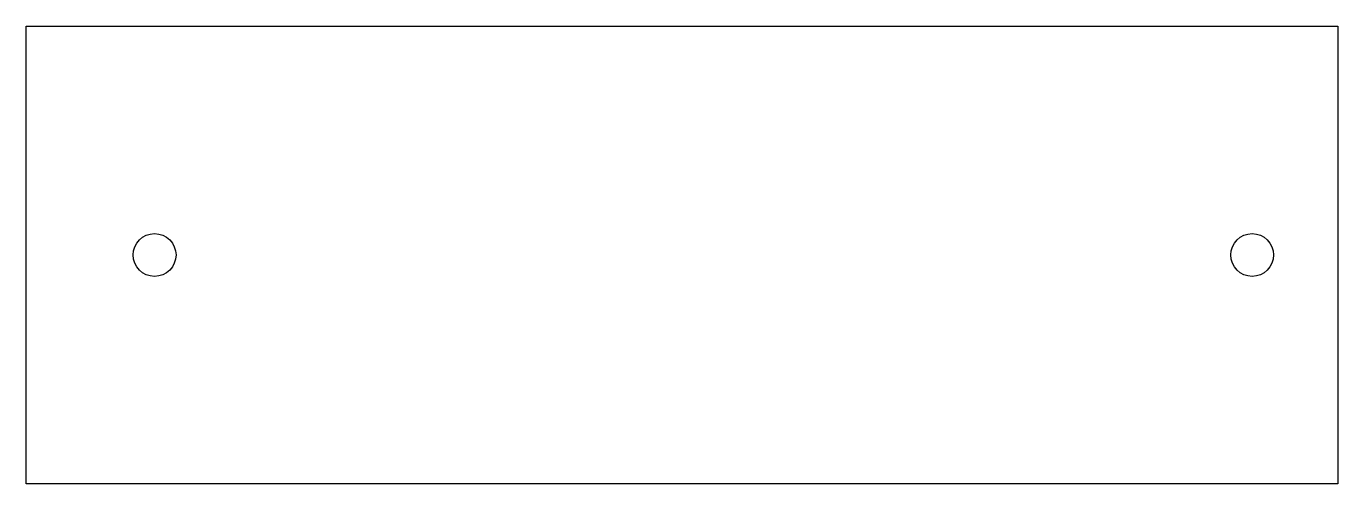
# Model space of a CAD drawing. Header units: inches. Extents: x -13.44 to -9.61, y -2.09 to -0.75.
import ezdxf

# ---------------------------------------------------------------- set-up
doc = ezdxf.new("R2010")
doc.units = ezdxf.units.IN
doc.layers.get('0').update_dxf_attribs({"linetype": 'CONTINUOUS'})

msp = doc.modelspace()

# ---------------------------------------------------------------- linework, layer by layer
msp.add_lwpolyline([(-13.4372, -2.0866), (-13.4372, -0.75), (-9.6065, -0.75), (-9.6065, -2.0866)], close=True)
for centre in [(-13.0622, -1.4183), (-9.8565, -1.4183)]:
    msp.add_circle(centre, 0.0625)

doc.saveas('drawing.dxf')
